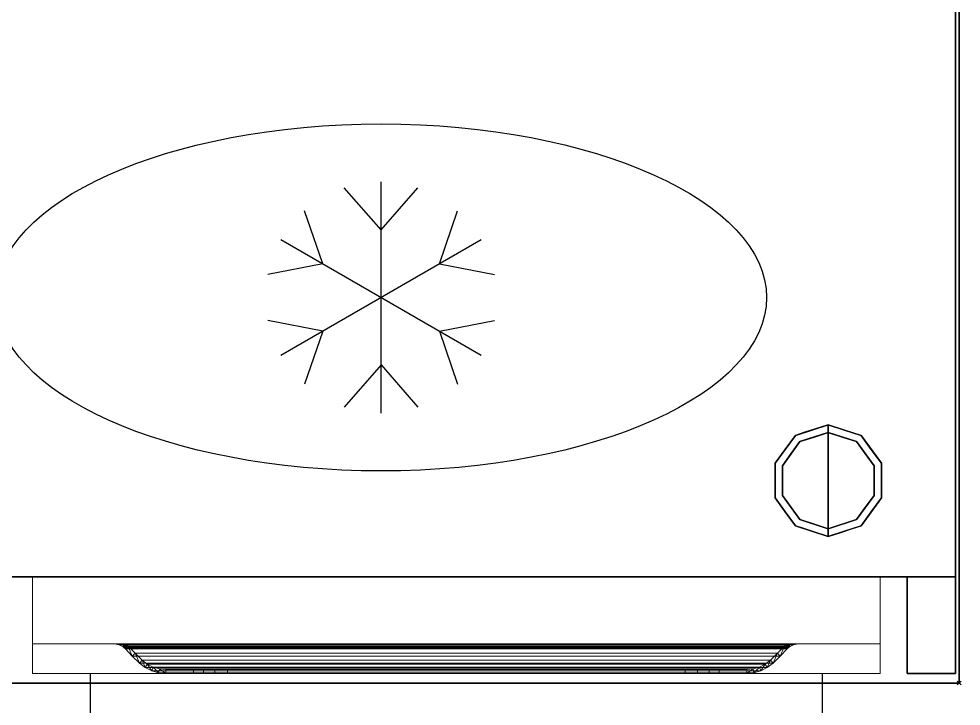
# Model space of a CAD drawing. Header units: millimetres. Extents: x -1 to 1800, y -1098 to 1.
# Drawn here: x 1311 to 1800, y -712 to -355.5 of the extents above; entities that cross this region are included whole.
import ezdxf

# ---------------------------------------------------------------- set-up
doc = ezdxf.new("R2010")
doc.units = ezdxf.units.MM
doc.header["$PDMODE"] = 3
doc.linetypes.add('NASCOSTA', pattern=[9.525, 6.35, -3.175])
for name, color, linetype in [('IQ_200_2D', 1, 'Continuous'), ('IQ_200_3D', 1, 'Continuous'), ('IQ_204_2D', 7, 'Continuous'), ('IQ_204_3D', 7, 'Continuous'), ('IQ_INS_3D', 3, 'Continuous')]:
    doc.layers.add(name, color=color, linetype=linetype)

# ---------------------------------------------------------------- blocks, each defined once
blk = doc.blocks.new('hpp_bh_2d')
at = {"layer": 'IQ_204_2D', "linetype": 'NASCOSTA', "ltscale": 10}
for p, q in [((30, 0), (30, -45)), ((410, -45), (410, 0)), ((0, -45), (0, -80)), ((440, -45), (0, -45)), ((440, -80), (440, -45)), ((0, -80), (440, -80)), ((30, -80), (30, -205)), ((410, -205), (410, -80)), ((0, -205), (0, -240)), ((440, -205), (0, -205)), ((0, -205), (0, -240)), ((440, -240), (440, -205)), ((440, -240), (440, -205)), ((0, -240), (440, -240))]:
    blk.add_line(p, q, dxfattribs=at)
blk = doc.blocks.new('hpp_bh_3d')
at = {"layer": 'IQ_200_3D', "lineweight": 9}
mesh = blk.add_polyface(dxfattribs=at)
corners = [(0, -50, 568.83), (0, -34.6, 626.33), (0, -34.6, 675), (0, 0, 675), (0, 0, 472.33), (0, -50, 472.33), (0, -50, 356.17), (0, -34.6, 413.66), (0, -34.6, 462.33), (0, 0, 462.33), (0, 0, 47), (0, -50, 47)]
mesh.append_faces([[corners[k] for k in face] for face in [(7, 9, 6)]], dxfattribs={"vtx0": -1, "vtx1": -1})
mesh.append_faces([[corners[k] for k in face] for face in [(10, 11, 6, 9), (7, 8, 9)]], dxfattribs={"vtx2": -1})
mesh.append_faces([[corners[k] for k in face] for face in [(4, 5, 0, 1), (1, 2, 3, 4)]], dxfattribs={"vtx3": -1})
mesh = blk.add_polyface(dxfattribs=at)
corners = [(440, -50, 472.33), (0, -50, 472.33), (0, 0, 472.33), (440, 0, 472.33)]
mesh.append_faces([[corners[k] for k in face] for face in [(0, 1, 2, 3)]])
mesh = blk.add_polyface(dxfattribs=at)
corners = [(440, 0, 472.33), (0, 0, 472.33), (0, 0, 675), (440, 0, 675)]
mesh.append_faces([[corners[k] for k in face] for face in [(0, 1, 2, 3)]])
mesh = blk.add_polyface(dxfattribs=at)
corners = [(440, 0, 675), (0, 0, 675), (0, -34.6, 675), (440, -34.6, 675)]
mesh.append_faces([[corners[k] for k in face] for face in [(0, 1, 2, 3)]])
mesh = blk.add_polyface(dxfattribs=at)
corners = [(440, -50, 47), (0, -50, 47), (0, 0, 47), (440, 0, 47)]
mesh.append_faces([[corners[k] for k in face] for face in [(0, 1, 2, 3)]])
mesh = blk.add_polyface(dxfattribs=at)
corners = [(440, 0, 47), (0, 0, 47), (0, 0, 462.33), (440, 0, 462.33)]
mesh.append_faces([[corners[k] for k in face] for face in [(0, 1, 2, 3)]])
mesh = blk.add_polyface(dxfattribs=at)
corners = [(440, 0, 462.33), (0, 0, 462.33), (0, -34.6, 462.33), (440, -34.6, 462.33)]
mesh.append_faces([[corners[k] for k in face] for face in [(0, 1, 2, 3)]])
mesh = blk.add_polyface(dxfattribs=at)
corners = [(440, -50, 568.83), (440, -50, 472.33), (440, 0, 472.33), (440, 0, 675), (440, -34.6, 675), (440, -34.6, 626.33), (440, -50, 356.17), (440, -50, 47), (440, 0, 47), (440, 0, 462.33), (440, -34.6, 462.33), (440, -34.6, 413.66)]
mesh.append_faces([[corners[k] for k in face] for face in [(9, 11, 6)]], dxfattribs={"vtx0": -1, "vtx2": -1})
mesh.append_faces([[corners[k] for k in face] for face in [(3, 4, 5, 2), (0, 1, 2, 5), (9, 10, 11)]], dxfattribs={"vtx2": -1})
mesh.append_faces([[corners[k] for k in face] for face in [(6, 7, 8, 9)]], dxfattribs={"vtx3": -1})
mesh = blk.add_polyface(dxfattribs=at)
corners = [(440, -34.6, 626.33), (0, -34.6, 626.33), (0, -50, 568.83), (440, -50, 568.83)]
mesh.append_faces([[corners[k] for k in face] for face in [(0, 1, 2, 3)]])
mesh = blk.add_polyface(dxfattribs=at)
corners = [(440, -34.6, 413.66), (0, -34.6, 413.66), (0, -50, 356.17), (440, -50, 356.17)]
mesh.append_faces([[corners[k] for k in face] for face in [(0, 1, 2, 3)]])
mesh = blk.add_polyface(dxfattribs=at)
corners = [(440, -34.6, 626.33), (440, -34.6, 675), (0, -34.6, 675), (0, -34.6, 626.33), (48.27, -34.6, 656.6), (47.14, -34.6, 657.73), (44.96, -34.6, 659.62), (42.53, -34.6, 661.17), (39.91, -34.6, 662.35), (400.09, -34.6, 662.35), (397.47, -34.6, 661.17), (395.04, -34.6, 659.62), (392.86, -34.6, 657.73), (391.73, -34.6, 656.6)]
mesh.append_faces([[corners[k] for k in face] for face in [(12, 9, 10, 11)]], dxfattribs={"vtx0": -1})
mesh.append_faces([[corners[k] for k in face] for face in [(13, 0, 9, 12)]], dxfattribs={"vtx0": -1, "vtx1": -1, "vtx2": -1})
mesh.append_faces([[corners[k] for k in face] for face in [(8, 3, 4, 5)]], dxfattribs={"vtx0": -1, "vtx1": -1, "vtx3": -1})
mesh.append_faces([[corners[k] for k in face] for face in [(0, 13, 4, 3), (9, 0, 1)]], dxfattribs={"vtx0": -1, "vtx2": -1})
mesh.append_faces([[corners[k] for k in face] for face in [(2, 3, 8)]], dxfattribs={"vtx1": -1, "vtx2": -1})
mesh.append_faces([[corners[k] for k in face] for face in [(1, 2, 8, 9)]], dxfattribs={"vtx1": -1, "vtx3": -1})
mesh.append_faces([[corners[k] for k in face] for face in [(5, 6, 7, 8)]], dxfattribs={"vtx3": -1})
mesh = blk.add_polyface(dxfattribs=at)
corners = [(440, -34.6, 413.66), (440, -34.6, 462.33), (0, -34.6, 462.33), (0, -34.6, 413.66), (48.27, -34.6, 443.93), (47.14, -34.6, 445.06), (44.96, -34.6, 446.95), (42.53, -34.6, 448.5), (39.91, -34.6, 449.69), (400.09, -34.6, 449.69), (397.47, -34.6, 448.5), (395.04, -34.6, 446.95), (392.86, -34.6, 445.06), (391.73, -34.6, 443.93)]
mesh.append_faces([[corners[k] for k in face] for face in [(12, 9, 10, 11)]], dxfattribs={"vtx0": -1})
mesh.append_faces([[corners[k] for k in face] for face in [(13, 0, 9, 12)]], dxfattribs={"vtx0": -1, "vtx1": -1, "vtx2": -1})
mesh.append_faces([[corners[k] for k in face] for face in [(8, 3, 4, 5)]], dxfattribs={"vtx0": -1, "vtx1": -1, "vtx3": -1})
mesh.append_faces([[corners[k] for k in face] for face in [(0, 13, 4, 3), (9, 0, 1)]], dxfattribs={"vtx0": -1, "vtx2": -1})
mesh.append_faces([[corners[k] for k in face] for face in [(2, 3, 8)]], dxfattribs={"vtx1": -1, "vtx2": -1})
mesh.append_faces([[corners[k] for k in face] for face in [(1, 2, 8, 9)]], dxfattribs={"vtx1": -1, "vtx3": -1})
mesh.append_faces([[corners[k] for k in face] for face in [(5, 6, 7, 8)]], dxfattribs={"vtx3": -1})
mesh = blk.add_polyface(dxfattribs=at)
corners = [(39.91, -34.6, 662.35), (42.53, -34.6, 661.17), (44.96, -34.6, 659.62), (47.14, -34.6, 657.73), (47.14, -36.25, 657.73), (45.05, -35.22, 659.55), (42.6, -34.74, 661.13), (47.14, -35.09, 657.73), (41, -34.66, 661.86), (41.02, -34.6, 661.85)]
mesh.append_faces([[corners[k] for k in face] for face in [(7, 2, 3)]], dxfattribs={"vtx0": -1})
mesh.append_faces([[corners[k] for k in face] for face in [(5, 2, 7)]], dxfattribs={"vtx0": -1, "vtx1": -1, "vtx2": -1})
mesh.append_faces([[corners[k] for k in face] for face in [(6, 1, 2), (1, 6, 8)]], dxfattribs={"vtx0": -1, "vtx2": -1})
mesh.append_faces([[corners[k] for k in face] for face in [(5, 6, 2), (9, 1, 8)]], dxfattribs={"vtx1": -1, "vtx2": -1})
mesh.append_faces([[corners[k] for k in face] for face in [(8, 0, 9), (7, 4, 5)]], dxfattribs={"vtx2": -1})
mesh = blk.add_polyface(dxfattribs=at)
corners = [(48.27, -37.26, 656.6), (391.73, -37.26, 656.6), (392.27, -36.73, 657.14), (392.86, -36.25, 657.73), (394.95, -35.22, 659.55), (397.4, -34.74, 661.13), (400.09, -34.6, 662.35), (39.91, -34.6, 662.35), (42.6, -34.74, 661.13), (45.05, -35.22, 659.55), (47.14, -36.25, 657.73), (47.73, -36.73, 657.14)]
mesh.append_faces([[corners[k] for k in face] for face in [(8, 5, 6, 7)]], dxfattribs={"vtx0": -1})
mesh.append_faces([[corners[k] for k in face] for face in [(9, 4, 5, 8), (4, 9, 10, 3), (11, 2, 3, 10)]], dxfattribs={"vtx0": -1, "vtx2": -1})
mesh.append_faces([[corners[k] for k in face] for face in [(0, 1, 2, 11)]], dxfattribs={"vtx2": -1})
mesh = blk.add_polyface(dxfattribs=at)
corners = [(48.27, -37.26, 443.93), (391.73, -37.26, 443.93), (392.27, -36.73, 444.47), (392.86, -36.25, 445.06), (394.95, -35.22, 446.88), (397.4, -34.74, 448.46), (400.09, -34.6, 449.69), (39.91, -34.6, 449.69), (42.6, -34.74, 448.46), (45.05, -35.22, 446.88), (47.14, -36.25, 445.06), (47.73, -36.73, 444.47)]
mesh.append_faces([[corners[k] for k in face] for face in [(8, 5, 6, 7)]], dxfattribs={"vtx0": -1})
mesh.append_faces([[corners[k] for k in face] for face in [(9, 4, 5, 8), (4, 9, 10, 3), (11, 2, 3, 10)]], dxfattribs={"vtx0": -1, "vtx2": -1})
mesh.append_faces([[corners[k] for k in face] for face in [(0, 1, 2, 11)]], dxfattribs={"vtx2": -1})
mesh = blk.add_polyface(dxfattribs=at)
corners = [(39.91, -34.6, 449.69), (42.53, -34.6, 448.5), (44.96, -34.6, 446.95), (47.14, -34.6, 445.06), (47.14, -36.25, 445.06), (45.05, -35.22, 446.88), (42.6, -34.74, 448.46), (47.14, -35.09, 445.06), (41, -34.66, 449.19), (41.02, -34.6, 449.18)]
mesh.append_faces([[corners[k] for k in face] for face in [(7, 2, 3)]], dxfattribs={"vtx0": -1})
mesh.append_faces([[corners[k] for k in face] for face in [(5, 2, 7)]], dxfattribs={"vtx0": -1, "vtx1": -1, "vtx2": -1})
mesh.append_faces([[corners[k] for k in face] for face in [(6, 1, 2), (1, 6, 8)]], dxfattribs={"vtx0": -1, "vtx2": -1})
mesh.append_faces([[corners[k] for k in face] for face in [(5, 6, 2), (9, 1, 8)]], dxfattribs={"vtx1": -1, "vtx2": -1})
mesh.append_faces([[corners[k] for k in face] for face in [(8, 0, 9), (7, 4, 5)]], dxfattribs={"vtx2": -1})
mesh = blk.add_polyface(dxfattribs=at)
corners = [(47.14, -34.6, 657.73), (48.27, -34.6, 656.6), (49.03, -35.21, 655.84), (49.73, -35.89, 655.14), (53.3, -39.59, 651.57), (57, -43.16, 647.87), (59.67, -45.22, 645.2), (62.68, -46.75, 642.19), (65.92, -47.68, 638.95), (69.28, -48, 635.59), (83.58, -48, 621.29), (83.58, -50, 621.29), (69.28, -50, 635.59), (65.55, -49.65, 639.32), (61.95, -48.61, 642.92), (58.6, -46.91, 646.27), (55.64, -44.62, 649.23), (51.89, -41.01, 652.98), (48.27, -37.26, 656.6), (47.73, -36.73, 657.14), (47.14, -36.25, 657.73)]
mesh.append_faces([[corners[k] for k in face] for face in [(13, 8, 12), (15, 6, 14), (7, 14, 6), (18, 3, 17), (2, 19, 1)]], dxfattribs={"vtx0": -1, "vtx1": -1})
mesh.append_faces([[corners[k] for k in face] for face in [(12, 8, 9), (7, 13, 14), (2, 18, 19), (1, 19, 20)]], dxfattribs={"vtx0": -1, "vtx2": -1})
mesh.append_faces([[corners[k] for k in face] for face in [(5, 6, 15), (7, 8, 13), (4, 5, 16), (15, 16, 5), (3, 4, 17), (16, 17, 4), (2, 3, 18)]], dxfattribs={"vtx1": -1, "vtx2": -1})
mesh.append_faces([[corners[k] for k in face] for face in [(10, 11, 12, 9), (20, 0, 1)]], dxfattribs={"vtx2": -1})
mesh = blk.add_polyface(dxfattribs=at)
corners = [(47.14, -34.6, 445.06), (48.27, -34.6, 443.93), (49.03, -35.21, 443.17), (49.73, -35.89, 442.47), (53.3, -39.59, 438.9), (57, -43.16, 435.2), (59.67, -45.22, 432.53), (62.68, -46.75, 429.52), (65.92, -47.68, 426.28), (69.28, -48, 422.92), (83.58, -48, 408.62), (83.58, -50, 408.62), (69.28, -50, 422.92), (65.55, -49.65, 426.66), (61.95, -48.61, 430.26), (58.6, -46.91, 433.6), (55.64, -44.62, 436.57), (51.89, -41.01, 440.31), (48.27, -37.26, 443.93), (47.73, -36.73, 444.47), (47.14, -36.25, 445.06)]
mesh.append_faces([[corners[k] for k in face] for face in [(13, 8, 12), (15, 6, 14), (7, 14, 6), (2, 19, 1)]], dxfattribs={"vtx0": -1, "vtx1": -1})
mesh.append_faces([[corners[k] for k in face] for face in [(12, 8, 9), (7, 13, 14), (3, 17, 18, 2), (2, 18, 19), (1, 19, 20)]], dxfattribs={"vtx0": -1, "vtx2": -1})
mesh.append_faces([[corners[k] for k in face] for face in [(5, 6, 15), (7, 8, 13), (15, 16, 5), (3, 4, 17)]], dxfattribs={"vtx1": -1, "vtx2": -1})
mesh.append_faces([[corners[k] for k in face] for face in [(4, 5, 16, 17)]], dxfattribs={"vtx1": -1, "vtx3": -1})
mesh.append_faces([[corners[k] for k in face] for face in [(10, 11, 12, 9), (20, 0, 1)]], dxfattribs={"vtx2": -1})
mesh = blk.add_polyface(dxfattribs=at)
corners = [(390.27, -35.89, 655.14), (49.73, -35.89, 655.14), (49.03, -35.21, 655.84), (48.27, -34.6, 656.6), (391.73, -34.6, 656.6), (390.97, -35.21, 655.84)]
mesh.append_faces([[corners[k] for k in face] for face in [(0, 1, 2, 5), (3, 4, 5, 2)]], dxfattribs={"vtx2": -1})
mesh = blk.add_polyface(dxfattribs=at)
corners = [(390.27, -35.89, 442.47), (49.73, -35.89, 442.47), (49.03, -35.21, 443.17), (48.27, -34.6, 443.93), (391.73, -34.6, 443.93), (390.97, -35.21, 443.17)]
mesh.append_faces([[corners[k] for k in face] for face in [(0, 1, 2, 5), (3, 4, 5, 2)]], dxfattribs={"vtx2": -1})
mesh = blk.add_polyface(dxfattribs=at)
corners = [(391.73, -37.26, 656.6), (48.27, -37.26, 656.6), (51.89, -41.01, 652.98), (55.64, -44.62, 649.23), (384.36, -44.62, 649.23), (388.11, -41.01, 652.98)]
mesh.append_faces([[corners[k] for k in face] for face in [(0, 1, 2, 5), (3, 4, 5, 2)]], dxfattribs={"vtx2": -1})
mesh = blk.add_polyface(dxfattribs=at)
corners = [(391.73, -37.26, 443.93), (48.27, -37.26, 443.93), (51.89, -41.01, 440.31), (55.64, -44.62, 436.57), (384.36, -44.62, 436.57), (388.11, -41.01, 440.31)]
mesh.append_faces([[corners[k] for k in face] for face in [(0, 1, 2, 5), (3, 4, 5, 2)]], dxfattribs={"vtx2": -1})
mesh = blk.add_polyface(dxfattribs=at)
corners = [(383, -43.16, 647.87), (57, -43.16, 647.87), (53.3, -39.59, 651.57), (49.73, -35.89, 655.14), (390.27, -35.89, 655.14), (386.7, -39.59, 651.57)]
mesh.append_faces([[corners[k] for k in face] for face in [(0, 1, 2, 5), (3, 4, 5, 2)]], dxfattribs={"vtx2": -1})
mesh = blk.add_polyface(dxfattribs=at)
corners = [(383, -43.16, 435.2), (57, -43.16, 435.2), (53.3, -39.59, 438.9), (49.73, -35.89, 442.47), (390.27, -35.89, 442.47), (386.7, -39.59, 438.9)]
mesh.append_faces([[corners[k] for k in face] for face in [(0, 1, 2, 5), (3, 4, 5, 2)]], dxfattribs={"vtx2": -1})
mesh = blk.add_polyface(dxfattribs=at)
corners = [(391.73, -34.6, 656.6), (392.86, -34.6, 657.73), (392.86, -36.25, 657.73), (392.27, -36.73, 657.14), (391.73, -37.26, 656.6), (388.11, -41.01, 652.98), (384.36, -44.62, 649.23), (381.4, -46.91, 646.27), (378.05, -48.61, 642.92), (374.45, -49.65, 639.32), (370.72, -50, 635.59), (356.42, -50, 621.29), (356.42, -48, 621.29), (370.72, -48, 635.59), (374.08, -47.68, 638.95), (377.32, -46.75, 642.19), (380.33, -45.22, 645.2), (383, -43.16, 647.87), (386.7, -39.59, 651.57), (390.27, -35.89, 655.14), (390.97, -35.21, 655.84)]
mesh.append_faces([[corners[k] for k in face] for face in [(17, 7, 16), (3, 0, 2), (0, 3, 20), (18, 6, 17), (7, 17, 6)]], dxfattribs={"vtx0": -1, "vtx1": -1})
mesh.append_faces([[corners[k] for k in face] for face in [(15, 8, 9), (8, 15, 16), (10, 13, 14), (14, 9, 10), (19, 4, 5)]], dxfattribs={"vtx0": -1, "vtx2": -1})
mesh.append_faces([[corners[k] for k in face] for face in [(7, 8, 16), (14, 15, 9), (3, 4, 20), (5, 6, 18), (18, 19, 5), (19, 20, 4)]], dxfattribs={"vtx1": -1, "vtx2": -1})
mesh.append_faces([[corners[k] for k in face] for face in [(0, 1, 2)]], dxfattribs={"vtx2": -1})
mesh.append_faces([[corners[k] for k in face] for face in [(10, 11, 12, 13)]], dxfattribs={"vtx3": -1})
mesh = blk.add_polyface(dxfattribs=at)
corners = [(391.73, -34.6, 443.93), (392.86, -34.6, 445.06), (392.86, -36.25, 445.06), (392.27, -36.73, 444.47), (391.73, -37.26, 443.93), (388.11, -41.01, 440.31), (384.36, -44.62, 436.57), (381.4, -46.91, 433.6), (378.05, -48.61, 430.26), (374.45, -49.65, 426.66), (370.72, -50, 422.92), (356.42, -50, 408.62), (356.42, -48, 408.62), (370.72, -48, 422.92), (374.08, -47.68, 426.28), (377.32, -46.75, 429.52), (380.33, -45.22, 432.53), (383, -43.16, 435.2), (386.7, -39.59, 438.9), (390.27, -35.89, 442.47), (390.97, -35.21, 443.17)]
mesh.append_faces([[corners[k] for k in face] for face in [(17, 7, 16), (3, 0, 2), (0, 3, 20), (7, 17, 6)]], dxfattribs={"vtx0": -1, "vtx1": -1})
mesh.append_faces([[corners[k] for k in face] for face in [(15, 8, 9), (8, 15, 16), (10, 13, 14), (14, 9, 10), (6, 17, 18, 5)]], dxfattribs={"vtx0": -1, "vtx2": -1})
mesh.append_faces([[corners[k] for k in face] for face in [(7, 8, 16), (14, 15, 9), (3, 4, 20), (18, 19, 5)]], dxfattribs={"vtx1": -1, "vtx2": -1})
mesh.append_faces([[corners[k] for k in face] for face in [(4, 5, 19, 20)]], dxfattribs={"vtx1": -1, "vtx3": -1})
mesh.append_faces([[corners[k] for k in face] for face in [(0, 1, 2)]], dxfattribs={"vtx2": -1})
mesh.append_faces([[corners[k] for k in face] for face in [(10, 11, 12, 13)]], dxfattribs={"vtx3": -1})
mesh = blk.add_polyface(dxfattribs=at)
corners = [(392.86, -34.6, 657.73), (395.04, -34.6, 659.62), (397.47, -34.6, 661.17), (400.09, -34.6, 662.35), (397.4, -34.74, 661.13), (394.95, -35.22, 659.55), (392.86, -36.25, 657.73), (399, -34.66, 661.86), (392.86, -35.09, 657.73), (398.98, -34.6, 661.85)]
mesh.append_faces([[corners[k] for k in face] for face in [(1, 8, 0), (8, 5, 6)]], dxfattribs={"vtx0": -1})
mesh.append_faces([[corners[k] for k in face] for face in [(5, 8, 1)]], dxfattribs={"vtx0": -1, "vtx1": -1, "vtx2": -1})
mesh.append_faces([[corners[k] for k in face] for face in [(7, 2, 9)]], dxfattribs={"vtx0": -1, "vtx2": -1})
mesh.append_faces([[corners[k] for k in face] for face in [(1, 2, 4), (7, 4, 2), (4, 5, 1)]], dxfattribs={"vtx1": -1, "vtx2": -1})
mesh.append_faces([[corners[k] for k in face] for face in [(9, 3, 7)]], dxfattribs={"vtx2": -1})
mesh = blk.add_polyface(dxfattribs=at)
corners = [(392.86, -34.6, 445.06), (395.04, -34.6, 446.95), (397.47, -34.6, 448.5), (400.09, -34.6, 449.69), (397.4, -34.74, 448.46), (394.95, -35.22, 446.88), (392.86, -36.25, 445.06), (399, -34.66, 449.19), (392.86, -35.09, 445.06), (398.98, -34.6, 449.18)]
mesh.append_faces([[corners[k] for k in face] for face in [(1, 8, 0), (8, 5, 6)]], dxfattribs={"vtx0": -1})
mesh.append_faces([[corners[k] for k in face] for face in [(5, 8, 1)]], dxfattribs={"vtx0": -1, "vtx1": -1, "vtx2": -1})
mesh.append_faces([[corners[k] for k in face] for face in [(7, 2, 9)]], dxfattribs={"vtx0": -1, "vtx2": -1})
mesh.append_faces([[corners[k] for k in face] for face in [(1, 2, 4), (7, 4, 2), (4, 5, 1)]], dxfattribs={"vtx1": -1, "vtx2": -1})
mesh.append_faces([[corners[k] for k in face] for face in [(9, 3, 7)]], dxfattribs={"vtx2": -1})
mesh = blk.add_polyface(dxfattribs=at)
corners = [(370.72, -48, 635.59), (69.28, -48, 635.59), (65.92, -47.68, 638.95), (62.68, -46.75, 642.19), (59.67, -45.22, 645.2), (57, -43.16, 647.87), (383, -43.16, 647.87), (380.33, -45.22, 645.2), (377.32, -46.75, 642.19), (374.08, -47.68, 638.95)]
mesh.append_faces([[corners[k] for k in face] for face in [(2, 9, 0, 1)]], dxfattribs={"vtx0": -1})
mesh.append_faces([[corners[k] for k in face] for face in [(9, 2, 3, 8), (4, 7, 8, 3)]], dxfattribs={"vtx0": -1, "vtx2": -1})
mesh.append_faces([[corners[k] for k in face] for face in [(5, 6, 7, 4)]], dxfattribs={"vtx2": -1})
mesh = blk.add_polyface(dxfattribs=at)
corners = [(370.72, -48, 422.92), (69.28, -48, 422.92), (65.92, -47.68, 426.28), (62.68, -46.75, 429.52), (59.67, -45.22, 432.53), (57, -43.16, 435.2), (383, -43.16, 435.2), (380.33, -45.22, 432.53), (377.32, -46.75, 429.52), (374.08, -47.68, 426.28)]
mesh.append_faces([[corners[k] for k in face] for face in [(2, 9, 0, 1)]], dxfattribs={"vtx0": -1})
mesh.append_faces([[corners[k] for k in face] for face in [(9, 2, 3, 8), (4, 7, 8, 3)]], dxfattribs={"vtx0": -1, "vtx2": -1})
mesh.append_faces([[corners[k] for k in face] for face in [(5, 6, 7, 4)]], dxfattribs={"vtx2": -1})
mesh = blk.add_polyface(dxfattribs=at)
corners = [(384.36, -44.62, 649.23), (55.64, -44.62, 649.23), (58.6, -46.91, 646.27), (61.95, -48.61, 642.92), (65.55, -49.65, 639.32), (69.28, -50, 635.59), (370.72, -50, 635.59), (374.45, -49.65, 639.32), (378.05, -48.61, 642.92), (381.4, -46.91, 646.27)]
mesh.append_faces([[corners[k] for k in face] for face in [(7, 4, 5, 6)]], dxfattribs={"vtx0": -1})
mesh.append_faces([[corners[k] for k in face] for face in [(9, 2, 3, 8), (4, 7, 8, 3)]], dxfattribs={"vtx0": -1, "vtx2": -1})
mesh.append_faces([[corners[k] for k in face] for face in [(0, 1, 2, 9)]], dxfattribs={"vtx2": -1})
mesh = blk.add_polyface(dxfattribs=at)
corners = [(384.36, -44.62, 436.57), (55.64, -44.62, 436.57), (58.6, -46.91, 433.6), (61.95, -48.61, 430.26), (65.55, -49.65, 426.66), (69.28, -50, 422.92), (370.72, -50, 422.92), (374.45, -49.65, 426.66), (378.05, -48.61, 430.26), (381.4, -46.91, 433.6)]
mesh.append_faces([[corners[k] for k in face] for face in [(7, 4, 5, 6)]], dxfattribs={"vtx0": -1})
mesh.append_faces([[corners[k] for k in face] for face in [(9, 2, 3, 8), (4, 7, 8, 3)]], dxfattribs={"vtx0": -1, "vtx2": -1})
mesh.append_faces([[corners[k] for k in face] for face in [(0, 1, 2, 9)]], dxfattribs={"vtx2": -1})
mesh = blk.add_polyface(dxfattribs=at)
corners = [(338.74, -48, 613.97), (101.26, -48, 613.97), (94.79, -48, 614.82), (88.76, -48, 617.32), (83.58, -48, 621.29), (69.28, -48, 635.59), (370.72, -48, 635.59), (356.42, -48, 621.29), (351.24, -48, 617.32), (345.21, -48, 614.82)]
mesh.append_faces([[corners[k] for k in face] for face in [(4, 2, 3)]], dxfattribs={"vtx0": -1})
mesh.append_faces([[corners[k] for k in face] for face in [(1, 5, 0)]], dxfattribs={"vtx0": -1, "vtx1": -1})
mesh.append_faces([[corners[k] for k in face] for face in [(6, 7, 0, 5)]], dxfattribs={"vtx1": -1, "vtx2": -1})
mesh.append_faces([[corners[k] for k in face] for face in [(1, 2, 4, 5)]], dxfattribs={"vtx1": -1, "vtx3": -1})
mesh.append_faces([[corners[k] for k in face] for face in [(8, 9, 0, 7)]], dxfattribs={"vtx2": -1})
mesh = blk.add_polyface(dxfattribs=at)
corners = [(338.74, -48, 401.3), (101.26, -48, 401.3), (94.79, -48, 402.15), (88.76, -48, 404.65), (83.58, -48, 408.62), (69.28, -48, 422.92), (370.72, -48, 422.92), (356.42, -48, 408.62), (351.24, -48, 404.65), (345.21, -48, 402.15)]
mesh.append_faces([[corners[k] for k in face] for face in [(4, 2, 3)]], dxfattribs={"vtx0": -1})
mesh.append_faces([[corners[k] for k in face] for face in [(1, 5, 0)]], dxfattribs={"vtx0": -1, "vtx1": -1})
mesh.append_faces([[corners[k] for k in face] for face in [(6, 7, 0, 5)]], dxfattribs={"vtx1": -1, "vtx2": -1})
mesh.append_faces([[corners[k] for k in face] for face in [(1, 2, 4, 5)]], dxfattribs={"vtx1": -1, "vtx3": -1})
mesh.append_faces([[corners[k] for k in face] for face in [(8, 9, 0, 7)]], dxfattribs={"vtx2": -1})
mesh = blk.add_polyface(dxfattribs=at)
corners = [(83.58, -50, 621.29), (83.58, -48, 621.29), (88.76, -48, 617.32), (94.79, -48, 614.82), (101.26, -48, 613.97), (101.26, -50, 613.97), (94.79, -50, 614.82), (88.76, -50, 617.32)]
mesh.append_faces([[corners[k] for k in face] for face in [(2, 7, 0, 1)]], dxfattribs={"vtx0": -1})
mesh.append_faces([[corners[k] for k in face] for face in [(3, 6, 7, 2)]], dxfattribs={"vtx0": -1, "vtx2": -1})
mesh.append_faces([[corners[k] for k in face] for face in [(4, 5, 6, 3)]], dxfattribs={"vtx2": -1})
mesh = blk.add_polyface(dxfattribs=at)
corners = [(83.58, -50, 408.62), (83.58, -48, 408.62), (88.76, -48, 404.65), (94.79, -48, 402.15), (101.26, -48, 401.3), (101.26, -50, 401.3), (94.79, -50, 402.15), (88.76, -50, 404.65)]
mesh.append_faces([[corners[k] for k in face] for face in [(2, 7, 0, 1)]], dxfattribs={"vtx0": -1})
mesh.append_faces([[corners[k] for k in face] for face in [(3, 6, 7, 2)]], dxfattribs={"vtx0": -1, "vtx2": -1})
mesh.append_faces([[corners[k] for k in face] for face in [(4, 5, 6, 3)]], dxfattribs={"vtx2": -1})
mesh = blk.add_polyface(dxfattribs=at)
corners = [(338.74, -48, 613.97), (338.74, -50, 613.97), (101.26, -50, 613.97), (101.26, -48, 613.97)]
mesh.append_faces([[corners[k] for k in face] for face in [(0, 1, 2, 3)]])
mesh = blk.add_polyface(dxfattribs=at)
corners = [(338.74, -48, 401.3), (338.74, -50, 401.3), (101.26, -50, 401.3), (101.26, -48, 401.3)]
mesh.append_faces([[corners[k] for k in face] for face in [(0, 1, 2, 3)]])
mesh = blk.add_polyface(dxfattribs=at)
corners = [(356.42, -48, 621.29), (356.42, -50, 621.29), (351.24, -50, 617.32), (345.21, -50, 614.82), (338.74, -50, 613.97), (338.74, -48, 613.97), (345.21, -48, 614.82), (351.24, -48, 617.32)]
mesh.append_faces([[corners[k] for k in face] for face in [(6, 3, 4, 5)]], dxfattribs={"vtx0": -1})
mesh.append_faces([[corners[k] for k in face] for face in [(7, 2, 3, 6)]], dxfattribs={"vtx0": -1, "vtx2": -1})
mesh.append_faces([[corners[k] for k in face] for face in [(0, 1, 2, 7)]], dxfattribs={"vtx2": -1})
mesh = blk.add_polyface(dxfattribs=at)
corners = [(356.42, -48, 408.62), (356.42, -50, 408.62), (351.24, -50, 404.65), (345.21, -50, 402.15), (338.74, -50, 401.3), (338.74, -48, 401.3), (345.21, -48, 402.15), (351.24, -48, 404.65)]
mesh.append_faces([[corners[k] for k in face] for face in [(6, 3, 4, 5)]], dxfattribs={"vtx0": -1})
mesh.append_faces([[corners[k] for k in face] for face in [(7, 2, 3, 6)]], dxfattribs={"vtx0": -1, "vtx2": -1})
mesh.append_faces([[corners[k] for k in face] for face in [(0, 1, 2, 7)]], dxfattribs={"vtx2": -1})
mesh = blk.add_polyface(dxfattribs=at)
corners = [(440, -50, 568.83), (0, -50, 568.83), (0, -50, 472.33), (440, -50, 472.33)]
mesh.append_faces([[corners[k] for k in face] for face in [(0, 1, 2, 3)]])
mesh = blk.add_polyface(dxfattribs=at)
corners = [(440, -50, 356.17), (0, -50, 356.17), (0, -50, 47), (440, -50, 47)]
mesh.append_faces([[corners[k] for k in face] for face in [(0, 1, 2, 3)]])
mesh = blk.add_polyface(dxfattribs=at)
corners = [(370.72, -50, 635.59), (69.28, -50, 635.59), (83.58, -50, 621.29), (88.76, -50, 617.32), (94.79, -50, 614.82), (101.26, -50, 613.97), (338.74, -50, 613.97), (345.21, -50, 614.82), (351.24, -50, 617.32), (356.42, -50, 621.29)]
mesh.append_faces([[corners[k] for k in face] for face in [(6, 9, 0, 5)]], dxfattribs={"vtx0": -1, "vtx2": -1})
mesh.append_faces([[corners[k] for k in face] for face in [(1, 2, 5, 0)]], dxfattribs={"vtx1": -1, "vtx2": -1})
mesh.append_faces([[corners[k] for k in face] for face in [(7, 8, 9, 6), (3, 4, 5, 2)]], dxfattribs={"vtx2": -1})
mesh = blk.add_polyface(dxfattribs=at)
corners = [(370.72, -50, 422.92), (69.28, -50, 422.92), (83.58, -50, 408.62), (88.76, -50, 404.65), (94.79, -50, 402.15), (101.26, -50, 401.3), (338.74, -50, 401.3), (345.21, -50, 402.15), (351.24, -50, 404.65), (356.42, -50, 408.62)]
mesh.append_faces([[corners[k] for k in face] for face in [(6, 9, 0, 5)]], dxfattribs={"vtx0": -1, "vtx2": -1})
mesh.append_faces([[corners[k] for k in face] for face in [(1, 2, 5, 0)]], dxfattribs={"vtx1": -1, "vtx2": -1})
mesh.append_faces([[corners[k] for k in face] for face in [(7, 8, 9, 6), (3, 4, 5, 2)]], dxfattribs={"vtx2": -1})
blk = doc.blocks.new('ice_ref')
at = {"layer": 'IQ_204_2D'}
for p, q in [((0, -60), (0, 60)), ((0, 35), (-19.12, 56.87)), ((0, 35), (19.12, 56.87)), ((-30.31, 17.5), (-39.7, 44.99)), ((30.31, 17.5), (39.7, 44.99)), ((-51.96, -30), (51.96, 30)), ((-51.96, 30), (51.96, -30)), ((-30.31, 17.5), (-58.81, 11.88)), ((30.31, 17.5), (58.81, 11.88)), ((-30.31, -17.5), (-58.81, -11.88)), ((30.31, -17.5), (58.81, -11.88)), ((-30.31, -17.5), (-39.7, -44.99)), ((30.31, -17.5), (39.7, -44.99)), ((0, -35), (-19.12, -56.87)), ((0, -35), (19.12, -56.87))]:
    blk.add_line(p, q, dxfattribs=at)
blk.add_ellipse((0, 0), major_axis=(-200, 0), ratio=0.45, dxfattribs=at)

msp = doc.modelspace()

# ---------------------------------------------------------------- linework, layer by layer
at = {"layer": 'IQ_200_2D'}
msp.add_lwpolyline([(0, 0), (1799, 0), (1799, -700), (0, -700)], close=True, dxfattribs=at)
at = {"layer": 'IQ_200_3D'}
for points in [[(1797, -645, 150), (2, -645, 150), (2, 0, 150), (1797, 0, 150)], [(1797, -645, 198), (1797, -695, 198), (1772, -695, 198), (1772, -645, 198)], [(1772, -645, 850), (1772, -645, 198), (1772, -695, 198), (1772, -695, 850)], [(1772, -695, 850), (1772, -695, 198), (1797, -695, 198), (1797, -695, 850)], [(1799, -700, 900), (0, -700, 900), (0, -700, 850), (1799, -700, 850)]]:
    msp.add_3dface(points, dxfattribs=at)
for points, invisible_edges in [([(1797, -645, 198), (1797, 0, 850), (1797, -695, 850), (1797, -695, 198)], 1), ([(1797, 0, 150), (1797, 0, 850), (1797, -645, 198), (1797, -645, 150)], 2), ([(27, -645, 198), (2, -645, 198), (2, -645, 150), (1797, -645, 150)], 8), ([(1797, -645, 150), (1797, -645, 198), (1772, -645, 198), (27, -645, 198)], 12), ([(1772, -645, 198), (1772, -645, 850), (27, -645, 850), (27, -645, 198)], 8), ([(1772, -645, 198), (1772, -645, 850), (27, -645, 850), (27, -645, 198)], 4)]:
    msp.add_3dface(points, dxfattribs=dict(at, invisible_edges=invisible_edges))
at = {"layer": 'IQ_204_2D', "linetype": 'NASCOSTA', "ltscale": 10}
msp.add_line((2, -645), (1797, -645), dxfattribs=at)
at = {"layer": 'IQ_204_2D', "color": 7, "linetype": 'NASCOSTA', "ltscale": 10}
msp.add_lwpolyline([(2, 0), (1797, 0), (1797, -645), (2, -645)], close=True, dxfattribs=at)
at = {"layer": 'IQ_204_3D'}
for points, invisible_edges in [([(1731, -566, 25), (1731, -570, 25), (1716.31, -574.77, 25), (1713.95, -571.54, 25)], 4), ([(1722.48, -568.77, 150), (1722.48, -568.77, 150), (1731, -566, 150), (1723.88, -568.31, 25)], 13), ([(1731, -566, 150), (1731, -566, 150), (1731, -566, 25), (1723.88, -568.31, 25)], 9), ([(1739.52, -568.77, 150), (1739.52, -568.77, 25), (1731, -566, 25), (1731, -566, 150)], 1), ([(1731, -566, 25), (1748.05, -571.54, 25), (1745.69, -574.77, 25), (1731, -570, 25)], 2), ([(1713.95, -571.54, 25), (1716.31, -574.77, 25), (1707.22, -587.27, 25), (1703.42, -586.04, 25)], 5), ([(1731, -570), (1731, -595), (1707.22, -587.27), (1716.31, -574.77)], 2), ([(1708.69, -578.79, 150), (1713.95, -571.54, 150), (1713.95, -571.54, 25), (1708.69, -578.79, 25)], 10), ([(1722.48, -568.77, 150), (1722.48, -568.77, 150), (1718.92, -569.93, 25), (1713.95, -571.54, 150)], 6), ([(1713.95, -571.54, 25), (1713.95, -571.54, 25), (1713.95, -571.54, 150), (1718.92, -569.93, 25)], 6), ([(1722.48, -568.77, 150), (1722.48, -568.77, 150), (1723.88, -568.31, 25), (1718.92, -569.93, 25)], 11), ([(1723.65, -572.39, 25), (1723.65, -572.39, 25), (1731, -570, 25), (1723.87, -572.32)], 13), ([(1731, -570, 25), (1731, -570, 25), (1731, -570), (1723.87, -572.32)], 9), ([(1731, -570), (1731, -570, 25), (1738.35, -572.39, 25), (1738.35, -572.39)], 4), ([(1754.78, -587.27), (1731, -595), (1731, -570), (1745.69, -574.77)], 1), ([(1748.05, -571.54, 25), (1739.52, -568.77, 25), (1739.52, -568.77, 150), (1748.05, -571.54, 150)], 10), ([(1748.05, -571.54, 25), (1758.58, -586.04, 25), (1754.78, -587.27, 25), (1745.69, -574.77, 25)], 10), ([(1748.05, -571.54, 150), (1753.31, -578.79, 150), (1753.31, -578.79, 25), (1748.05, -571.54, 25)], 10), ([(1716.31, -574.77, 25), (1716.31, -574.77), (1711.76, -581.02), (1711.76, -581.02, 25)], 5), ([(1723.87, -572.32), (1723.87, -572.32), (1716.31, -574.77), (1723.65, -572.39, 25)], 13), ([(1716.31, -574.77, 25), (1716.31, -574.77, 25), (1723.65, -572.39, 25), (1716.31, -574.77)], 13), ([(1738.35, -572.39), (1738.35, -572.39, 25), (1745.69, -574.77, 25), (1745.69, -574.77)], 5), ([(1745.69, -574.77), (1745.69, -574.77, 25), (1750.24, -581.02, 25), (1750.24, -581.02)], 5), ([(1708.69, -578.79, 25), (1703.42, -586.04, 25), (1703.42, -586.04, 150), (1708.69, -578.79, 150)], 10), ([(1711.76, -581.02, 25), (1711.76, -581.02), (1707.22, -587.27), (1707.22, -587.27, 25)], 5), ([(1750.24, -581.02), (1750.24, -581.02, 25), (1754.78, -587.27, 25), (1754.78, -587.27)], 5), ([(1753.31, -578.79, 150), (1758.58, -586.04, 150), (1758.58, -586.04, 25), (1753.31, -578.79, 25)], 10), ([(1703.42, -595, 150), (1703.42, -586.04, 150), (1703.42, -586.04, 25), (1703.42, -595, 25)], 10), ([(1703.42, -586.04, 25), (1707.22, -587.27, 25), (1707.22, -602.73, 25), (1703.42, -603.96, 25)], 5), ([(1758.58, -586.04, 25), (1758.58, -603.96, 25), (1754.78, -602.73, 25), (1754.78, -587.27, 25)], 10), ([(1758.58, -595, 25), (1758.58, -586.04, 25), (1758.58, -586.04, 150), (1758.58, -595, 150)], 10), ([(1707.22, -587.27), (1707.22, -595), (1707.22, -602.73, 25), (1707.22, -595, 25)], 10), ([(1707.22, -595, 25), (1707.22, -595, 25), (1707.22, -587.27, 25), (1707.22, -587.27)], 13), ([(1707.22, -587.27), (1707.22, -587.27), (1731, -595), (1707.22, -602.73)], 6), ([(1731, -595), (1731, -595), (1754.78, -587.27), (1754.78, -602.73)], 11), ([(1754.78, -587.27), (1754.78, -587.27, 25), (1754.78, -595, 25), (1754.78, -595)], 5), ([(1703.42, -595, 25), (1703.42, -603.96, 25), (1703.42, -603.96, 150), (1703.42, -595, 150)], 10), ([(1707.22, -602.73, 25), (1707.22, -602.73, 25), (1707.22, -595), (1707.22, -602.73)], 11), ([(1707.22, -602.73), (1731, -595), (1731, -620), (1716.31, -615.23)], 1), ([(1731, -620), (1731, -595), (1754.78, -602.73), (1745.69, -615.23)], 2), ([(1754.78, -595), (1754.78, -595, 25), (1754.78, -602.73, 25), (1754.78, -602.73)], 5), ([(1758.58, -603.96, 25), (1758.58, -595, 25), (1758.58, -595, 150), (1758.58, -603.96, 150)], 10), ([(1707.22, -602.73, 25), (1716.31, -615.23, 25), (1713.95, -618.46, 25), (1703.42, -603.96, 25)], 10), ([(1703.42, -603.96, 25), (1708.69, -611.21, 25), (1708.69, -611.21, 150), (1703.42, -603.96, 150)], 10), ([(1707.22, -602.73, 25), (1707.22, -602.73), (1711.76, -608.98), (1711.76, -608.98, 25)], 5), ([(1754.78, -602.73, 25), (1758.58, -603.96, 25), (1748.05, -618.46, 25), (1745.69, -615.23, 25)], 5), ([(1750.24, -608.98), (1754.78, -602.73), (1754.78, -602.73, 25), (1750.24, -608.98, 25)], 10), ([(1758.58, -603.96, 150), (1753.31, -611.21, 150), (1753.31, -611.21, 25), (1758.58, -603.96, 25)], 10), ([(1708.69, -611.21, 25), (1713.95, -618.46, 25), (1713.95, -618.46, 150), (1708.69, -611.21, 150)], 10), ([(1716.31, -615.23), (1716.31, -615.23, 25), (1711.76, -608.98, 25), (1711.76, -608.98)], 5), ([(1745.69, -615.23), (1750.24, -608.98), (1750.24, -608.98, 25), (1745.69, -615.23, 25)], 10), ([(1748.05, -618.46, 25), (1753.31, -611.21, 25), (1753.31, -611.21, 150), (1748.05, -618.46, 150)], 10), ([(1716.31, -615.23, 25), (1731, -620, 25), (1731, -624, 25), (1713.95, -618.46, 25)], 8), ([(1716.31, -615.23), (1716.31, -615.23), (1723.65, -617.61, 25), (1716.31, -615.23, 25)], 11), ([(1723.87, -617.68), (1723.87, -617.68), (1723.65, -617.61, 25), (1716.31, -615.23)], 6), ([(1745.69, -615.23, 25), (1748.05, -618.46, 25), (1731, -624, 25), (1731, -620, 25)], 1), ([(1738.13, -617.68), (1738.13, -617.68), (1745.69, -615.23), (1738.35, -617.61, 25)], 13), ([(1745.69, -615.23, 25), (1745.69, -615.23, 25), (1738.35, -617.61, 25), (1745.69, -615.23)], 13), ([(1713.95, -618.46, 150), (1713.95, -618.46, 150), (1713.95, -618.46, 25), (1718.92, -620.07, 150)], 6), ([(1722.48, -621.23, 25), (1722.48, -621.23, 25), (1718.92, -620.07, 150), (1713.95, -618.46, 25)], 6), ([(1722.48, -621.23, 25), (1722.48, -621.23, 25), (1723.88, -621.69, 150), (1718.92, -620.07, 150)], 11), ([(1731, -620, 25), (1731, -620, 25), (1723.65, -617.61, 25), (1723.87, -617.68)], 13), ([(1723.87, -617.68), (1723.87, -617.68), (1731, -620), (1731, -620, 25)], 9), ([(1738.35, -617.61, 25), (1738.35, -617.61, 25), (1731, -620, 25), (1738.13, -617.68)], 13), ([(1731, -620, 25), (1731, -620, 25), (1731, -620), (1738.13, -617.68)], 9), ([(1739.52, -621.23, 150), (1739.52, -621.23, 150), (1738.12, -621.69, 25), (1743.08, -620.07, 25)], 11), ([(1739.52, -621.23, 150), (1739.52, -621.23, 150), (1743.08, -620.07, 25), (1748.05, -618.46, 150)], 6), ([(1748.05, -618.46, 25), (1748.05, -618.46, 25), (1748.05, -618.46, 150), (1743.08, -620.07, 25)], 6), ([(1722.48, -621.23, 25), (1722.48, -621.23, 25), (1731, -624, 25), (1723.88, -621.69, 150)], 13), ([(1731, -624, 150), (1731, -624, 150), (1723.88, -621.69, 150), (1731, -624, 25)], 4), ([(1739.52, -621.23, 150), (1739.52, -621.23, 150), (1731, -624, 150), (1738.12, -621.69, 25)], 13), ([(1731, -624, 150), (1731, -624, 150), (1731, -624, 25), (1738.12, -621.69, 25)], 9)]:
    msp.add_3dface(points, dxfattribs=dict(at, invisible_edges=invisible_edges))
at = {"layer": 'IQ_INS_3D'}
msp.add_point((1799, -700), dxfattribs=at)

# ---------------------------------------------------------------- block references
for name, p in [('hpp_bh_3d', (1318, -645, 150)), ('hpp_bh_2d', (1318, -695))]:
    msp.add_blockref(name, p)
at = {"layer": 'IQ_204_2D'}
msp.add_blockref('ice_ref', (1499, -500), dxfattribs=at)

# ---------------------------------------------------------------- meshes
at = {"layer": 'IQ_200_3D'}
mesh = msp.add_polyface(dxfattribs=at)
corners = [(1799, -13, 1000), (1799, -13, 910), (1799, -13.19, 908.05), (1799, -13.76, 906.17), (1799, -14.69, 904.44), (1799, -15.93, 902.93), (1799, -17.44, 901.69), (1799, -19.17, 900.76), (1799, -21.05, 900.19), (1799, -23, 900), (1799, -700, 900), (1799, -700, 850), (1799, 0, 850), (1799, 0, 1000)]
mesh.append_faces([[corners[k] for k in face] for face in [(12, 9, 10, 11)]], dxfattribs={"vtx0": -1})
mesh.append_faces([[corners[k] for k in face] for face in [(12, 3, 4), (12, 4, 5), (12, 5, 6), (12, 6, 7), (12, 7, 8), (12, 8, 9)]], dxfattribs={"vtx0": -1, "vtx2": -1})
mesh.append_faces([[corners[k] for k in face] for face in [(12, 1, 2, 3)]], dxfattribs={"vtx0": -1, "vtx3": -1})
mesh.append_faces([[corners[k] for k in face] for face in [(12, 13, 0, 1)]], dxfattribs={"vtx3": -1})
mesh = msp.add_polyface(dxfattribs=at)
corners = [(0, -13, 1000), (0, -13, 910), (0, -13.19, 908.05), (0, -13.76, 906.17), (0, -14.69, 904.44), (0, -15.93, 902.93), (0, -17.44, 901.69), (0, -19.17, 900.76), (0, -21.05, 900.19), (0, -23, 900), (0, -700, 900), (1799, -13, 1000), (1799, -13, 910), (1799, -13.19, 908.05), (1799, -13.76, 906.17), (1799, -14.69, 904.44), (1799, -15.93, 902.93), (1799, -17.44, 901.69), (1799, -19.17, 900.76), (1799, -21.05, 900.19), (1799, -23, 900), (1799, -700, 900)]
mesh.append_faces([[corners[k] for k in face] for face in [(9, 20, 21, 10)]], dxfattribs={"vtx0": -1})
mesh.append_faces([[corners[k] for k in face] for face in [(1, 12, 13, 2), (2, 13, 14, 3), (3, 14, 15, 4), (4, 15, 16, 5), (5, 16, 17, 6), (6, 17, 18, 7), (7, 18, 19, 8), (8, 19, 20, 9)]], dxfattribs={"vtx0": -1, "vtx2": -1})
mesh.append_faces([[corners[k] for k in face] for face in [(0, 11, 12, 1)]], dxfattribs={"vtx2": -1})

doc.saveas('drawing.dxf')
